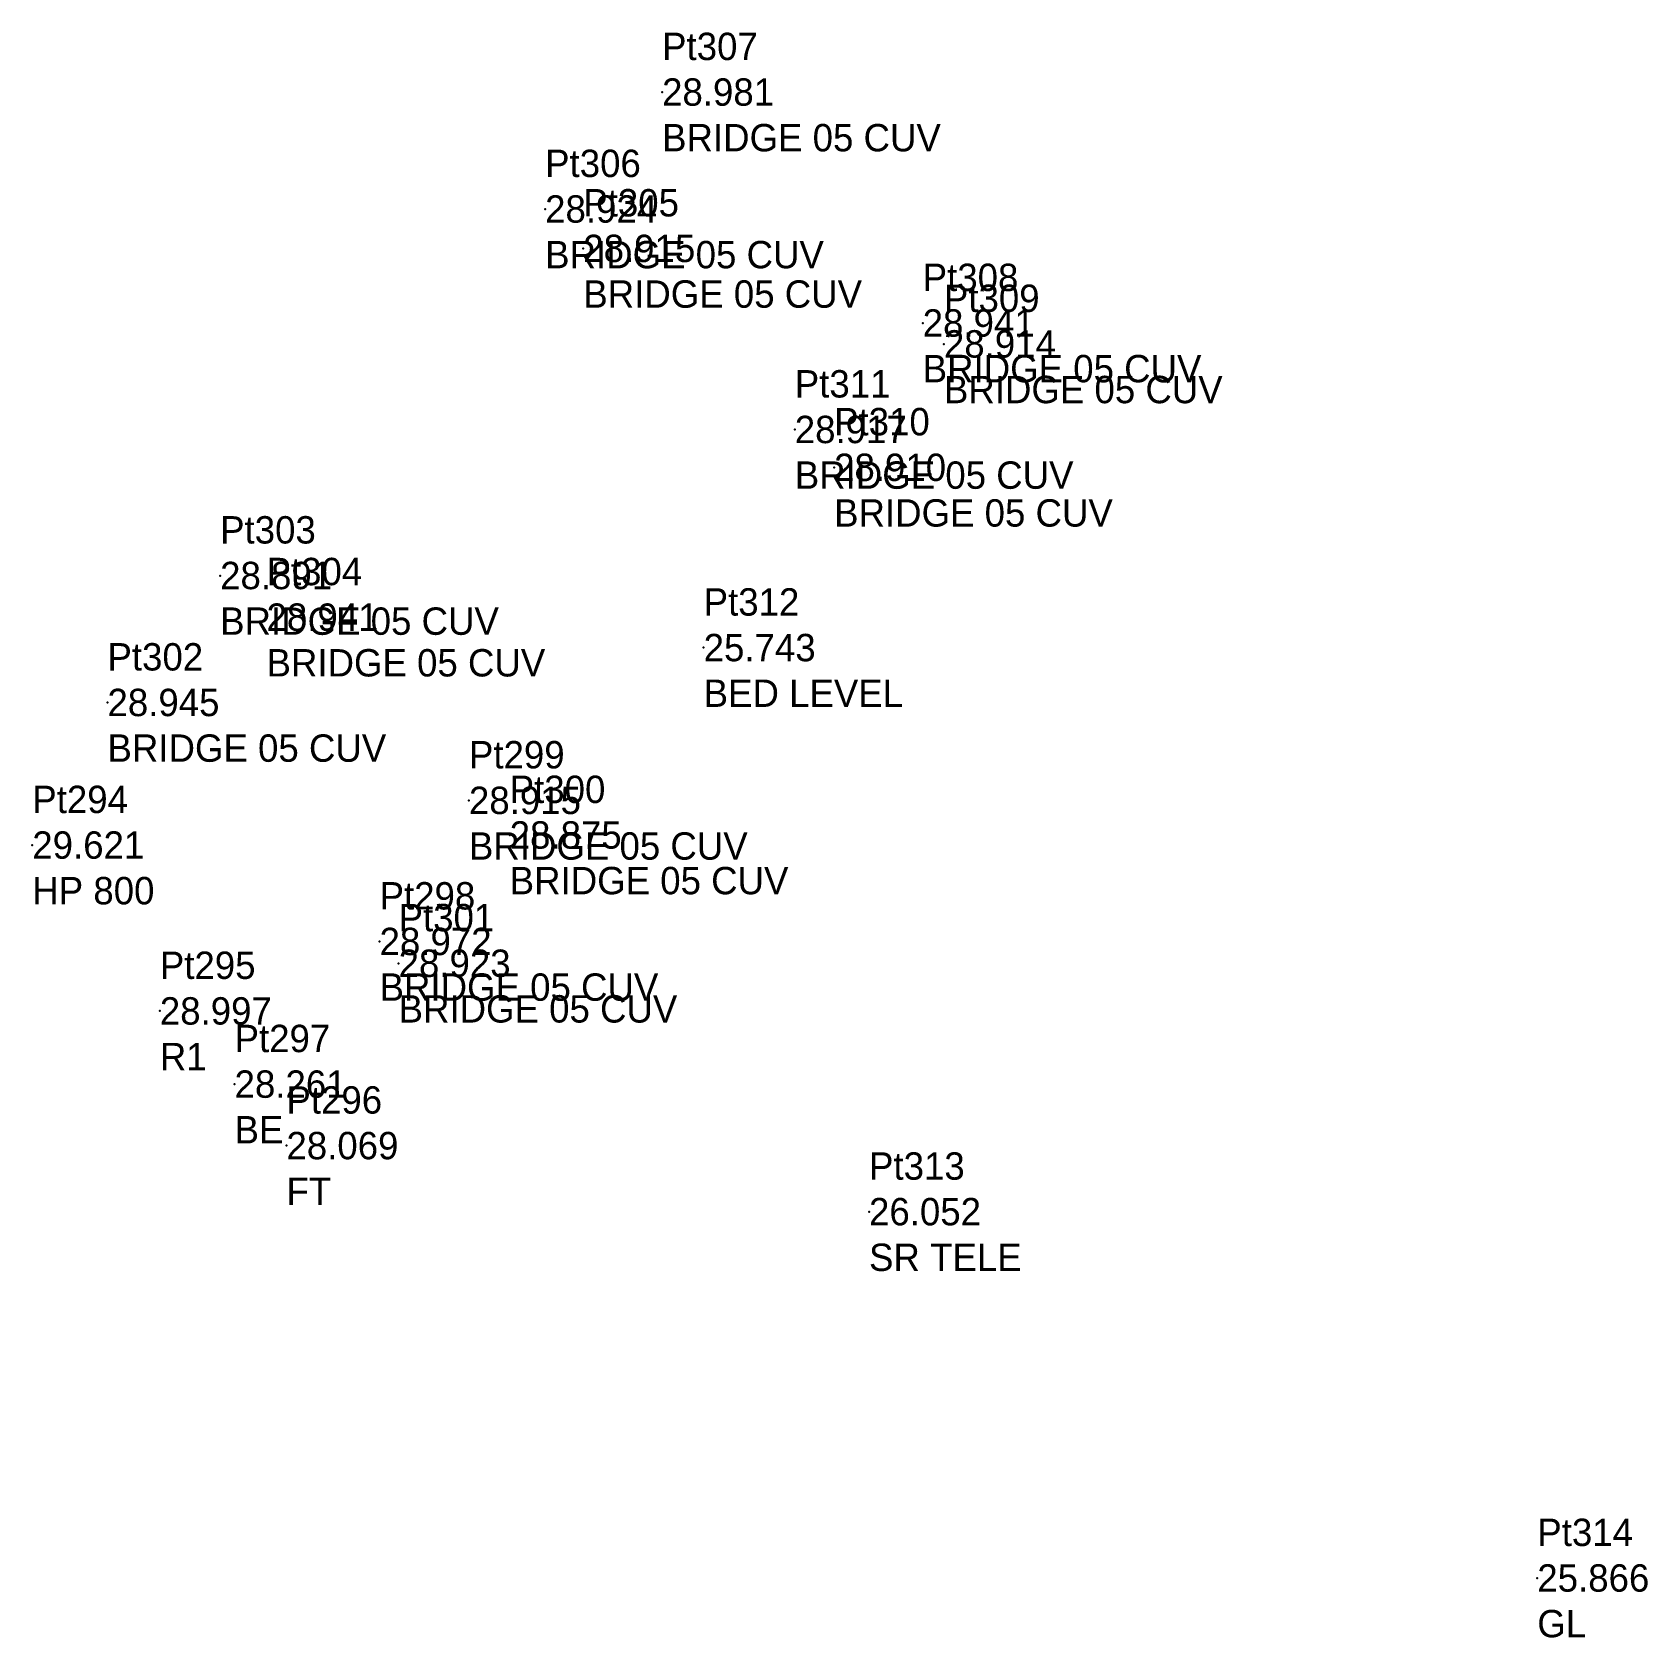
# Model space of a CAD drawing. Header units: metres. Extents: x 169978 to 830021, y 964681 to 1014880.
# Drawn here: x 175861.74 to 175891.24, y 977891.55 to 977920.87 of the extents above; entities that cross this region are included whole.
import ezdxf

# ---------------------------------------------------------------- set-up
doc = ezdxf.new("R2010")
doc.units = ezdxf.units.M

msp = doc.modelspace()

# ---------------------------------------------------------------- linework, layer by layer
at = {"layer": 'MDU TO TN 3MVN TOMLMR  CH 0-400 TO 5-800_SurveyPoint'}
for p in [(175873.246, 977919.775, 28.981), (175871.11, 977917.639, 28.924), (175871.807, 977916.919, 28.915), (175878.005, 977915.557, 28.941), (175878.393, 977915.175, 28.914), (175875.669, 977913.612, 28.917), (175876.387, 977912.921, 28.91), (175865.175, 977910.945, 28.891), (175866.022, 977910.184, 28.941), (175874.005, 977909.632, 25.743), (175863.118, 977908.626, 28.945), (175869.719, 977906.838, 28.915), (175870.463, 977906.206, 28.875), (175861.745, 977906.022, 29.621), (175868.087, 977904.261, 28.972), (175868.434, 977903.863, 28.923), (175864.074, 977902.996, 28.997), (175865.439, 977901.659, 28.261), (175866.386, 977900.536, 28.069), (175877.025, 977899.326, 26.052), (175889.229, 977892.635, 25.866)]:
    msp.add_point(p, dxfattribs=at)

# ---------------------------------------------------------------- texts
at = {"layer": 'MDU TO TN 3MVN TOMLMR  CH 0-400 TO 5-800_SurveyPoint', "color": 7, "char_height": 0.5, "attachment_point": 4}
for s, insert, width in [('Pt307\\P28.981\\PBRIDGE 05 CUV', (175873.246, 977919.775, 28.981), 7), ('Pt306\\P28.924\\PBRIDGE 05 CUV', (175871.11, 977917.639, 28.924), 7), ('Pt305\\P28.915\\PBRIDGE 05 CUV', (175871.807, 977916.919, 28.915), 7), ('Pt308\\P28.941\\PBRIDGE 05 CUV', (175878.005, 977915.557, 28.941), 7), ('Pt309\\P28.914\\PBRIDGE 05 CUV', (175878.393, 977915.175, 28.914), 7), ('Pt311\\P28.917\\PBRIDGE 05 CUV', (175875.669, 977913.612, 28.917), 7), ('Pt310\\P28.910\\PBRIDGE 05 CUV', (175876.387, 977912.921, 28.91), 7), ('Pt303\\P28.891\\PBRIDGE 05 CUV', (175865.175, 977910.945, 28.891), 7), ('Pt304\\P28.941\\PBRIDGE 05 CUV', (175866.022, 977910.184, 28.941), 7), ('Pt312\\P25.743\\PBED LEVEL ', (175874.005, 977909.632, 25.743), 5.5), ('Pt302\\P28.945\\PBRIDGE 05 CUV', (175863.118, 977908.626, 28.945), 7), ('Pt299\\P28.915\\PBRIDGE 05 CUV', (175869.719, 977906.838, 28.915), 7), ('Pt300\\P28.875\\PBRIDGE 05 CUV', (175870.463, 977906.206, 28.875), 7), ('Pt294\\P29.621\\PHP 800', (175861.745, 977906.022, 29.621), 3.5), ('Pt298\\P28.972\\PBRIDGE 05 CUV', (175868.087, 977904.261, 28.972), 7), ('Pt301\\P28.923\\PBRIDGE 05 CUV', (175868.434, 977903.863, 28.923), 7), ('Pt295\\P28.997\\PR1', (175864.074, 977902.996, 28.997), 3), ('Pt297\\P28.261\\PBE', (175865.439, 977901.659, 28.261), 3), ('Pt296\\P28.069\\PFT', (175866.386, 977900.536, 28.069), 3), ('Pt313\\P26.052\\PSR TELE', (175877.025, 977899.326, 26.052), 4), ('Pt314\\P25.866\\PGL', (175889.229, 977892.635, 25.866), 3)]:
    msp.add_mtext(s, dxfattribs=dict(at, insert=insert, width=width))

doc.saveas('drawing.dxf')
